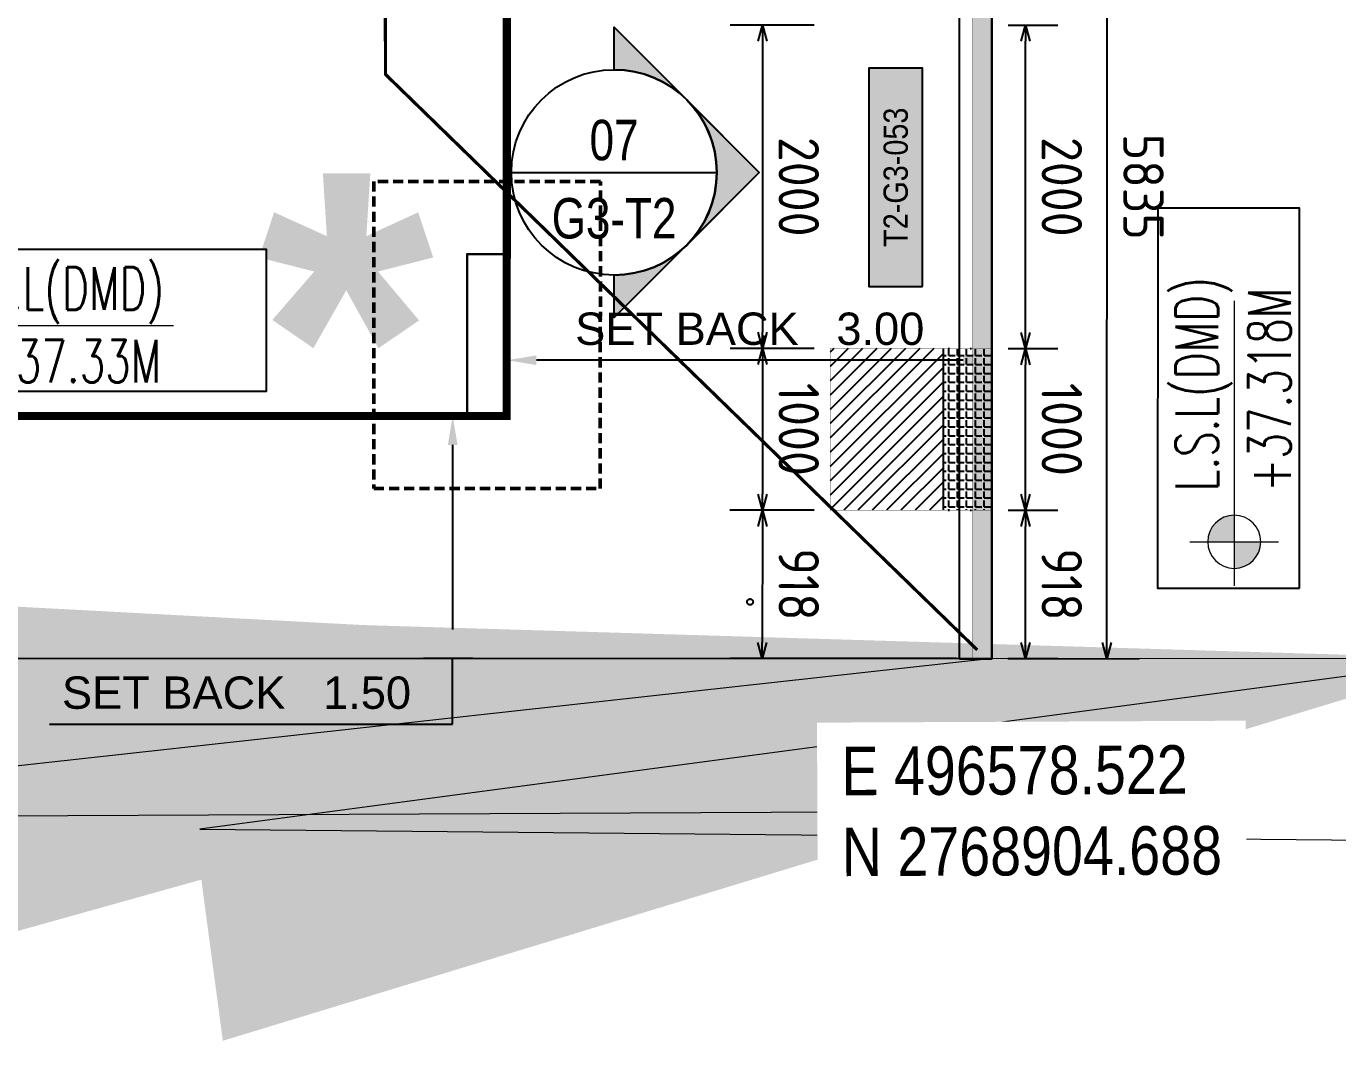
# Model space of a CAD drawing. Header units: centimetres. Extents: x -6122352 to 7132207, y -1694241 to 1947892.
# Drawn here: x 125994 to 134102, y -134835 to -128561 of the extents above; entities that cross this region are included whole.
import ezdxf
from ezdxf.enums import TextEntityAlignment as Align
from ezdxf.xclip import XClip

# ---------------------------------------------------------------- set-up
doc = ezdxf.new("R2010")
doc.units = ezdxf.units.CM
doc.header["$MEASUREMENT"] = 0
doc.header["$XCLIPFRAME"] = 2
doc.header["$PDMODE"] = 66
doc.header["$PDSIZE"] = 100
doc.linetypes.add('DASHED2', pattern=[0.375, 0.25, -0.125])
doc.linetypes.add('XR-AR-END-SETTING OUT PLAN$0$23261-XR-AR-SI-GF$0$HIDDEN', pattern=[0.375, 0.25, -0.125])
for name, color, linetype in [('00-MI-DIM', 7, 'Continuous'), ('23585-XR-AR-BOUNDARY WALLS AND SETBACKS$0$setback', 7, 'XR-AR-END-SETTING OUT PLAN$0$23261-XR-AR-SI-GF$0$HIDDEN'), ('@MI-FOOTINGS', 7, 'Continuous'), ('@MI-REF LAYER', 7, 'Continuous'), ('@MI-TYPE-01', 30, 'Continuous'), ('@MI-TYPE-02', 6, 'Continuous'), ('B_TH_6', 7, 'Continuous'), ('PANEL-TAGS', 7, 'Continuous'), ('S-DIMENSION', 251, 'Continuous'), ('XREF1$0$S-LEVELS', 2, 'Continuous'), ('XREF1$0$TYPICAL NEW PROFILE', 3, 'Continuous')]:
    doc.layers.add(name, color=color, linetype=linetype)
for name, color, linetype, lineweight, true_color in [('08-Compound Wall-2', 6, 'Continuous', 25, 0xff00ff), ('23585-XR-AR-DAMAC PLOT LIMITS$0$1-End units', 7, 'Continuous', 5, 0xf8991e), ('23585-XR-AR-DAMAC PLOT LIMITS$0$1-Open Space', 7, 'Continuous', 5, 0x90cf5a)]:
    doc.layers.add(name, color=color, linetype=linetype, lineweight=lineweight, true_color=true_color)
for name, color, linetype, lineweight in [('@ Foundations', 4, 'DASHED2', 50), ('A-ANNO-TEXT', 3, 'Continuous', 25), ('XR-AR-END-SETTING OUT PLAN$0$23585-XR-AR-END-GROUND FLOOR$0$S-COLS', 51, 'Continuous', 40), ('XR-AR-END-SETTING OUT PLAN$0$23585-XR-AR-END-GROUND FLOOR$0$S-COLS-PATT', 8, 'Continuous', 5), ('XREF1$0$36-TAGLVL', 23, 'Continuous', 9)]:
    doc.layers.add(name, color=color, linetype=linetype, lineweight=lineweight)
doc.styles.add('Arial', font='arialbd.ttf')
doc.styles.add('Arial Narrow', font='ARIALN.TTF', dxfattribs={"width": 0.95, "height": 500})
doc.styles.add('Gen-Text', font='arial.ttf', dxfattribs={"height": 2.5})
doc.styles.add('JWC BHQ 3.00', font='swissc.ttf', dxfattribs={"height": 3})
doc.styles.add('PANELTAG_STYLE', font='arial.ttf')
doc.styles.add('Schueco-BEMSTIL', font='isocpeur.ttf', dxfattribs={"width": 0.9})
doc.styles.get("Standard").update_dxf_attribs({"font": 'arial.ttf'})
doc.styles.add('XREF1$0$DLT_TEXT', font='romans.shx', dxfattribs={"width": 0.7})
doc.dimstyles.new('Dim Arrow Ann', dxfattribs={"dimtxt": 2.5, "dimasz": 3, "dimexe": 1.5, "dimexo": 1.5, "dimgap": 1, "dimtad": 1, "dimdec": 0, "dimlfac": 1000, "dimzin": 0, "dimdsep": 46, "dimtxsty": 'Gen-Text', "dimblk": 'ARCHTICK', "dimcen": 0, "dimclrd": 7, "dimclre": 7, "dimclrt": 7, "dimadec": 0, "dimazin": 0, "dimtfac": 1, "dimtdec": 0, "dimtofl": 0, "dimtmove": 2, "dimatfit": 3, "dimfxl": 1, "dimtolj": 1, "dimtzin": 0, "dimlwd": 0, "dimlwe": 0, "dimarcsym": 0})
doc.dimstyles.new('MI- JWC-TXT-2.5 MM', dxfattribs={"dimscale": 1.5, "dimtxt": 2.5, "dimasz": 1, "dimexe": 2, "dimexo": 1, "dimgap": 1, "dimtad": 1, "dimdec": 0, "dimdsep": 46, "dimtxsty": 'Schueco-BEMSTIL', "dimblk": 'OPEN30', "dimcen": 0, "dimdle": 2, "dimclrd": 140, "dimclre": 8, "dimclrt": 40, "dimadec": 0, "dimazin": 2, "dimtfac": 1, "dimtdec": 0, "dimtix": 1, "dimtmove": 2, "dimatfit": 3, "dimldrblk": 'OPEN', "dimfxl": 2, "dimlwd": -1, "dimlwe": -1, "dimarcsym": 0})
doc.dimstyles.get("Standard").update_dxf_attribs({"dimtxt": 5, "dimasz": 0.5, "dimexe": 0.18, "dimexo": 0.0625, "dimgap": 0.09, "dimtad": 0, "dimtih": 1, "dimtoh": 1, "dimdec": 0, "dimzin": 0, "dimdsep": 46, "dimtxsty": 'Standard', "dimcen": 0.09, "dimadec": 0, "dimazin": 0, "dimtfac": 1, "dimtdec": 0, "dimtofl": 0, "dimtmove": 0, "dimatfit": 3, "dimfxl": 1, "dimtolj": 1, "dimtzin": 0, "dimarcsym": 0})

# ---------------------------------------------------------------- blocks, each defined once
blk = doc.blocks.new('23585-XR-AR-BOUNDARY WALLS AND SETBACKS')
at = {"layer": '08-Compound Wall-2'}
for points in [[(496578.3874, 2768904.5398), (496578.5225, 2768904.6873), (496560.8281, 2768920.9017)], [(496578.3874, 2768904.5398), (496560.7667, 2768920.6867), (496554.7214, 2768914.0891), (496550.668, 2768909.6653), (496546.6146, 2768905.2415), (496542.5612, 2768900.8177), (496538.5076, 2768896.3939), (496534.4542, 2768891.9701), (496532.3262, 2768889.6477), (496530.4008, 2768887.5465), (496526.1448, 2768882.9015), (496524.287, 2768880.8739)]]:
    blk.add_lwpolyline(points, dxfattribs=at)
at = {"layer": '23585-XR-AR-BOUNDARY WALLS AND SETBACKS$0$setback', "ltscale": 40, "const_width": 0.05}
blk.add_lwpolyline([(496542.7615, 2768867.8793), (496546.9164, 2768872.4137), (496550.9698, 2768876.8374), (496555.0232, 2768881.2612), (496559.0766, 2768885.685), (496563.13, 2768890.1088), (496567.1836, 2768894.5325), (496571.237, 2768898.9562), (496575.3899, 2768903.4888), (496561.0132, 2768916.663), (496556.8596, 2768912.13), (496552.8062, 2768907.7062), (496548.7528, 2768903.2824), (496544.6994, 2768898.8586), (496540.6457, 2768894.4347), (496536.5924, 2768890.011), (496534.4644, 2768887.6886), (496532.5389, 2768885.5873), (496528.3843, 2768881.0529), (496542.7615, 2768867.8793)], dxfattribs=at)
blk = doc.blocks.new('A$C9d9485f6')
at = {"layer": 'A-ANNO-TEXT', "rotation": 312.4881850805905}
blk.add_blockref('23585-XR-AR-BOUNDARY WALLS AND SETBACKS', (-2377088.5348, -1504219.2521), dxfattribs=at)
blk = doc.blocks.new('23585-XR-AR-DAMAC PLOT LIMITS')
at = {"layer": '23585-XR-AR-DAMAC PLOT LIMITS$0$1-End units', "color": 251, "true_color": 0x636466}
blk.add_lwpolyline([(496578.5225, 2768904.6873), (496572.3429, 2768897.9429), (496554.6477, 2768914.1567), (496560.8281, 2768920.9017)], close=True, dxfattribs=at)
at = {"layer": '23585-XR-AR-DAMAC PLOT LIMITS$0$1-Open Space', "color": 251, "true_color": 0x636466}
blk.add_lwpolyline([(496562.8545, 2768923.1131), (496580.5493, 2768906.8991), (496578.5225, 2768904.6873), (496560.8281, 2768920.9017), (496543.1323, 2768937.1145), (496545.1591, 2768939.3265)], close=True, dxfattribs=at)
blk = doc.blocks.new('A$Cf093b529')
at = {"layer": 'A-ANNO-TEXT'}
blk.add_blockref('23585-XR-AR-DAMAC PLOT LIMITS', (-495391.9901, -2768603.4419), dxfattribs=at)
blk = doc.blocks.new('_ArchTick')
at = {"color": 0, "linetype": 'ByBlock', "const_width": 0.15}
blk.add_lwpolyline([(-0.5, -0.5), (0.5, 0.5)], dxfattribs=at)
blk = doc.blocks.new('XR-AR-END-SETTING OUT PLAN$0$23585-XR-AR-END-GROUND FLOOR$0$A$C75a8815d')
at = {"layer": 'XR-AR-END-SETTING OUT PLAN$0$23585-XR-AR-END-GROUND FLOOR$0$S-COLS', "color": 252, "lineweight": 30}
blk.add_lwpolyline([(0, -4000), (0, -3000), (250, -3000), (250, -4000)], close=True, dxfattribs=at)
blk = doc.blocks.new('XR-AR-END-SETTING OUT PLAN')
at = {"layer": 'XR-AR-END-SETTING OUT PLAN$0$23585-XR-AR-END-GROUND FLOOR$0$S-COLS-PATT', "color": 8}
blk.add_blockref('XR-AR-END-SETTING OUT PLAN$0$23585-XR-AR-END-GROUND FLOOR$0$A$C75a8815d', (3000.1, 5500), dxfattribs=at)
blk = doc.blocks.new('END UNIT')
at = {"xscale": 0.001, "yscale": 0.001, "zscale": 0.001}
blk.add_blockref('XR-AR-END-SETTING OUT PLAN', (-9.1502, 0), dxfattribs=at)
blk = doc.blocks.new('TH_6')
at = {"xscale": -1}
blk.add_blockref('END UNIT', (495838.3054, 2769163.9966), dxfattribs=at)
at = {"insert": (495843.4554, 2769166.9966), "char_height": 2, "attachment_point": 2, "style": 'Arial'}
blk.add_mtext('\\pxqc;*', dxfattribs=at)
blk = doc.blocks.new('A$Ce2a03a74')
at = {"layer": 'S-DIMENSION'}
blk.add_circle((51327.8, 28.1), 18.2, dxfattribs=at)
at = {"layer": 'B_TH_6', "xscale": 999.9914829579993, "yscale": 999.9914829579993, "zscale": 999.9914829579993}
blk.add_blockref('TH_6', (-495790404.5, -2769140733.3), dxfattribs=at)
blk = doc.blocks.new('23585-XR-AR-MALDIVE-2$0$TH_6')
at = {"ltscale": 10, "xscale": 0.00100002623446598, "yscale": 0.00100002623446598, "zscale": 0.00100002623446598}
blk.add_blockref('A$Ce2a03a74', (495794.6272, 2769164.3184), dxfattribs=at)
at = {"layer": '@ Foundations', "linetype": 'DASHED2', "ltscale": 0.25}
blk.add_lwpolyline([(495843.6304, 2769165.0467), (495845.0304, 2769165.0467), (495845.0304, 2769166.9467), (495843.6304, 2769166.9467)], close=True, dxfattribs=at)
blk = doc.blocks.new('A$C3d83a01e')
at = {"color": 1, "true_color": 0xeb0000, "const_width": 0.008}
blk.add_lwpolyline([(45.1501, 0), (39.1501, 0), (33.1501, 0.0002), (27.1501, 0.0002), (21.1501, 0.0002), (15.1501, 0.0001), (9.1501, 0.0001), (0, 0.0002), (0, 24.0001), (2.8501, 24.0002), (9.1501, 24.0002), (12, 24.0002), (15.1499, 24.0002), (21.1499, 24.0002), (27.1501, 24.0001), (33.1501, 24.0001), (39.1501, 24.0002), (45.1501, 24.0002), (54.2984, 24.0001), (54.2975, 0.0002)], close=True, dxfattribs=at)
blk = doc.blocks.new('XREF1$0$LVL  ATTR')
at = {"color": 7}
blk.add_wipeout([(-0.3373, 0.3835), (1.8973, 0.3835), (1.8973, -0.4505), (-0.3373, -0.4505)], dxfattribs=at)
at = {"layer": 'XREF1$0$36-TAGLVL', "extrusion": (-4.88814e-07, 1.40652e-17, 1)}
h = blk.add_hatch(color=252, dxfattribs=at)
h.paths.add_polyline_path([(-0.0654, 0.1563, 0.414214), (-0.2216, 0), (-0.0654, 0)])
h.paths.add_polyline_path([(0.0909, 0), (-0.0654, 0), (-0.0654, -0.1562, 0.414214)])
for p, q in [((-0.0654, -0.2604), (-0.0654, 0.2604)), ((1.3511, 0, 0), (-0.3253, 0, 0))]:
    blk.add_line(p, q, dxfattribs=at)
blk.add_circle((-0.0654, 0, 0), 0.1562, dxfattribs=at)
at = {"layer": 'XREF1$0$S-LEVELS', "color": 1}
blk.add_lwpolyline([(-0.3373, 0.3835), (1.8973, 0.3835), (1.8973, -0.4505), (-0.3373, -0.4505)], close=True, dxfattribs=at)
at = {"layer": 'XREF1$0$TYPICAL NEW PROFILE', "color": 3, "style": 'XREF1$0$DLT_TEXT', "width": 0.7}
for tag, p in [('+0.00M', (0.2413, 0.0671, -0.0001)), ('S.S.L', (0.2413, -0.3453, -0.0001))]:
    blk.add_attdef(tag, p, '', height=0.25, dxfattribs=at)
blk = doc.blocks.new('*D484')
at = {"color": 0, "lineweight": -2, "transparency": 16777216}
for p, q in [((494370.4846, 2767861.9962), (494370.9116, 2767861.9962)), ((494370.7316, 2767860.6758), (494370.7316, 2767861.8162)), ((494370.8565, 2767860.4958), (494370.5516, 2767860.4958)), ((494370.7316, 2767860.0898), (494370.7316, 2767860.4958)), ((494368.239, 2767860.0898), (494370.7316, 2767860.0898))]:
    blk.add_line(p, q, dxfattribs=at)
at = {"color": 0, "transparency": 16777216}
for points in [[(494370.7016, 2767861.8162), (494370.7616, 2767861.8162), (494370.7316, 2767861.9962)], [(494370.7016, 2767860.6758), (494370.7616, 2767860.6758), (494370.7316, 2767860.4958)]]:
    blk.add_solid(points, dxfattribs=at)
at = {"layer": 'Defpoints', "color": 0, "transparency": 16777216}
for p in [(494370.4221, 2767861.9962), (494370.7316, 2767861.9962), (494370.919, 2767860.4958)]:
    blk.add_point(p, dxfattribs=at)
at = {"color": 0, "transparency": 16777216, "insert": (494369.3953, 2767860.2832), "char_height": 0.2, "attachment_point": 5}
blk.add_mtext('\\A1;SET BACK   1.50', dxfattribs=at)
blk = doc.blocks.new('*D486')
at = {"color": 0, "lineweight": -2, "transparency": 16777216}
for p, q in [((494371.0693, 2767862.1899), (494371.0693, 2767862.5206)), ((494374.0664, 2767862.2275), (494374.0664, 2767862.5206)), ((494373.8864, 2767862.3406), (494371.2493, 2767862.3406))]:
    blk.add_line(p, q, dxfattribs=at)
at = {"color": 0, "transparency": 16777216}
for points in [[(494371.2493, 2767862.3706), (494371.2493, 2767862.3106), (494371.0693, 2767862.3406)], [(494373.8864, 2767862.3706), (494373.8864, 2767862.3106), (494374.0664, 2767862.3406)]]:
    blk.add_solid(points, dxfattribs=at)
at = {"layer": 'Defpoints', "color": 0, "transparency": 16777216}
for p in [(494371.0693, 2767862.3406), (494371.0693, 2767862.1274), (494374.0664, 2767862.165)]:
    blk.add_point(p, dxfattribs=at)
at = {"color": 0, "transparency": 16777216, "insert": (494372.5679, 2767862.534), "char_height": 0.2, "attachment_point": 5}
blk.add_mtext('\\A1;SET BACK   3.00', dxfattribs=at)
blk = doc.blocks.new('T1-FOOTING')
at = {"transparency": 33554679}
h = blk.add_hatch(dxfattribs=at)
h.set_pattern_fill('ANGLE', color=256, scale=500)
h.set_pattern_definition([(0, (0, 0), (0, 137.5), [100, -37.5]), (90, (0, 0), (-137.5, 8e-15), [100, -37.5])])
h.paths.add_polyline_path([(-500, -300), (500, -300), (500, 0), (-500, 0)])
h.paths.add_polyline_path([(-499.75, -299.75), (499.75, -299.75), (499.75, -0.25), (-499.75, -0.25)], flags=16)
h = blk.add_hatch(dxfattribs=at)
h.set_pattern_fill('ANGLE', color=8, scale=200)
h.set_pattern_definition([(0, (0, 0), (0, 55), [40, -15]), (90, (0, 0), (-55, 3e-15), [40, -15])])
h.paths.add_polyline_path([(500, -300), (500, 0), (-500, 0), (-500, -300)])
h = blk.add_hatch(dxfattribs=at)
h.set_pattern_fill('ANSI31', color=8, scale=500)
h.paths.add_polyline_path([(500, -1000), (500, -300), (-500, -300), (-500, -1000)])
at = {"layer": '@MI-TYPE-01', "color": 240, "linetype": 'DASHED2', "true_color": 0xed1f24}
blk.add_line((-500, -300), (500, -300), dxfattribs=at)
at = {"layer": '@MI-TYPE-01', "color": 240, "true_color": 0xed1f24, "const_width": 2.5}
blk.add_lwpolyline([(-500, 0), (500, 0), (500, -1000), (-500, -1000)], close=True, dxfattribs=at)
blk = doc.blocks.new('_Open30')
at = {"color": 0, "linetype": 'ByBlock', "lineweight": -2}
for p, q in [((-1, 0.268), (0, 0)), ((0, 0), (-1, -0.268)), ((0, 0), (-1, 0))]:
    blk.add_line(p, q, dxfattribs=at)
blk = doc.blocks.new('*D1317')
at = {"layer": '@MI-TYPE-02', "color": 8, "transparency": 16777216}
for p, q in [((382582.8, -191426.2), (383394.5, -191426.1)), ((382583.8, -197261.2), (383395.5, -197261.1))]:
    blk.add_line(p, q, dxfattribs=at)
at = {"layer": '@MI-TYPE-02', "color": 140, "transparency": 16777216}
blk.add_line((383195.5, -197161.1), (383194.5, -191526.1), dxfattribs=at)
at = {"layer": 'Defpoints', "color": 0, "transparency": 16777216}
for p in [(382482.8, -191426.2), (383194.5, -191426.1), (382483.8, -197261.2)]:
    blk.add_point(p, dxfattribs=at)
at = {"layer": '@MI-TYPE-02', "color": 140, "transparency": 16777216, "xscale": 100, "yscale": 100, "zscale": 100}
for p, rotation in [((383194.5, -191426.1), 90.01026582106833), ((383195.5, -197261.1), 270.0102658210683)]:
    blk.add_blockref('_Open30', p, dxfattribs=dict(at, rotation=rotation))
at = {"layer": '@MI-TYPE-02', "color": 40, "transparency": 16777216, "insert": (383420, -194343.6), "char_height": 250, "attachment_point": 5, "rotation": 270.01027, "style": 'Schueco-BEMSTIL'}
blk.add_mtext('5835', dxfattribs=at)
blk = doc.blocks.new('_Open')
at = {"color": 0, "linetype": 'ByBlock', "lineweight": -2}
for p, q in [((-1, 0.2), (0, 0)), ((-1, -0.2), (0, 0)), ((0, 0), (-1, 0))]:
    blk.add_line(p, q, dxfattribs=at)
blk = doc.blocks.new('*D1318')
at = {"layer": '@MI-TYPE-02', "color": 8, "transparency": 16777216}
for p, q in [((382584.5, -196343.7), (382891.1, -196343.6)), ((382583.8, -197261.2), (382891.2, -197261.2))]:
    blk.add_line(p, q, dxfattribs=at)
at = {"layer": '@MI-TYPE-02', "color": 140, "transparency": 16777216}
blk.add_line((382691.2, -197161.2), (382691.1, -196443.7), dxfattribs=at)
at = {"layer": 'Defpoints', "color": 0, "transparency": 16777216}
for p in [(382484.5, -196343.7), (382691.1, -196343.7), (382483.8, -197261.2)]:
    blk.add_point(p, dxfattribs=at)
at = {"layer": '@MI-TYPE-02', "color": 140, "transparency": 16777216, "xscale": 100, "yscale": 100, "zscale": 100}
for p, rotation in [((382691.1, -196343.7), 90.01026582106833), ((382691.2, -197261.2), 270.0102658210683)]:
    blk.add_blockref('_Open30', p, dxfattribs=dict(at, rotation=rotation))
at = {"layer": '@MI-TYPE-02', "color": 40, "transparency": 16777216, "insert": (382916.1, -196802.4), "char_height": 250, "attachment_point": 5, "rotation": 270.01027, "style": 'Schueco-BEMSTIL'}
blk.add_mtext('918', dxfattribs=at)
blk = doc.blocks.new('*D1319')
at = {"layer": '@MI-TYPE-02', "color": 8, "transparency": 16777216}
for p, q in [((382583.4, -195343.7), (382890.9, -195343.6)), ((382584.5, -196343.7), (382891.1, -196343.6))]:
    blk.add_line(p, q, dxfattribs=at)
at = {"layer": '@MI-TYPE-02', "color": 140, "transparency": 16777216}
blk.add_line((382691, -196243.7), (382690.9, -195443.7), dxfattribs=at)
at = {"layer": 'Defpoints', "color": 0, "transparency": 16777216}
for p in [(382483.4, -195343.7), (382690.9, -195343.7), (382484.5, -196343.7)]:
    blk.add_point(p, dxfattribs=at)
at = {"layer": '@MI-TYPE-02', "color": 140, "transparency": 16777216, "xscale": 100, "yscale": 100, "zscale": 100}
for p, rotation in [((382690.9, -195343.7), 90.01026582106833), ((382691.1, -196343.7), 270.0102658210683)]:
    blk.add_blockref('_Open30', p, dxfattribs=dict(at, rotation=rotation))
at = {"layer": '@MI-TYPE-02', "color": 40, "transparency": 16777216, "insert": (382916, -195843.6), "char_height": 250, "attachment_point": 5, "rotation": 270.01027, "style": 'Schueco-BEMSTIL'}
blk.add_mtext('1000', dxfattribs=at)
blk = doc.blocks.new('*D1320')
at = {"layer": '@MI-TYPE-02', "color": 8, "transparency": 16777216}
for p, q in [((382584, -193343.7), (382890.5, -193343.6)), ((382583.4, -195343.7), (382890.9, -195343.6))]:
    blk.add_line(p, q, dxfattribs=at)
at = {"layer": '@MI-TYPE-02', "color": 140, "transparency": 16777216}
blk.add_line((382690.9, -195243.7), (382690.5, -193443.7), dxfattribs=at)
at = {"layer": 'Defpoints', "color": 0, "transparency": 16777216}
for p in [(382484, -193343.7), (382690.5, -193343.7), (382483.4, -195343.7)]:
    blk.add_point(p, dxfattribs=at)
at = {"layer": '@MI-TYPE-02', "color": 140, "transparency": 16777216, "xscale": 100, "yscale": 100, "zscale": 100}
for p, rotation in [((382690.5, -193343.7), 90.01026582106833), ((382690.9, -195343.7), 270.0102658210683)]:
    blk.add_blockref('_Open30', p, dxfattribs=dict(at, rotation=rotation))
at = {"layer": '@MI-TYPE-02', "color": 40, "transparency": 16777216, "insert": (382915.7, -194343.6), "char_height": 250, "attachment_point": 5, "rotation": 270.01027, "style": 'Schueco-BEMSTIL'}
blk.add_mtext('2000', dxfattribs=at)
blk = doc.blocks.new('*D1430')
at = {"layer": '@MI-TYPE-02', "color": 8, "transparency": 16777216}
for p, q in [((-1099.8, 3917.3), (-1619.4, 3917.2)), ((-1099.5, 1917.3), (-1619, 1917.2))]:
    blk.add_line(p, q, dxfattribs=at)
at = {"layer": '@MI-TYPE-02', "color": 140, "transparency": 16777216}
blk.add_line((-1419.3, 3817.3), (-1419, 2017.3), dxfattribs=at)
at = {"layer": 'Defpoints', "color": 0, "transparency": 16777216}
for p in [(-999.8, 3917.4), (-1419, 1917.3), (-999.5, 1917.4)]:
    blk.add_point(p, dxfattribs=at)
at = {"layer": '@MI-TYPE-02', "color": 140, "transparency": 16777216, "xscale": 100, "yscale": 100, "zscale": 100}
for p, rotation in [((-1419.4, 3917.3), 90.01026582106819), ((-1419, 1917.3), 270.0102658210682)]:
    blk.add_blockref('_Open30', p, dxfattribs=dict(at, rotation=rotation))
at = {"layer": '@MI-TYPE-02', "color": 40, "transparency": 16777216, "insert": (-1194.2, 2917.3), "char_height": 250, "attachment_point": 5, "rotation": 270.01027, "style": 'Schueco-BEMSTIL'}
blk.add_mtext('2000', dxfattribs=at)
blk = doc.blocks.new('*D1431')
at = {"layer": '@MI-TYPE-02', "color": 8, "transparency": 16777216}
for p, q in [((-1099.5, 1917.3), (-1619, 1917.2)), ((-1099.3, 917.3), (-1618.8, 917.2))]:
    blk.add_line(p, q, dxfattribs=at)
at = {"layer": '@MI-TYPE-02', "color": 140, "transparency": 16777216}
blk.add_line((-1419, 1817.3), (-1418.8, 1017.3), dxfattribs=at)
at = {"layer": 'Defpoints', "color": 0, "transparency": 16777216}
for p in [(-999.5, 1917.4), (-1418.8, 917.3), (-999.3, 917.4)]:
    blk.add_point(p, dxfattribs=at)
at = {"layer": '@MI-TYPE-02', "color": 140, "transparency": 16777216, "xscale": 100, "yscale": 100, "zscale": 100}
for p, rotation in [((-1419, 1917.3), 90.01026582106819), ((-1418.8, 917.3), 270.0102658210682)]:
    blk.add_blockref('_Open30', p, dxfattribs=dict(at, rotation=rotation))
at = {"layer": '@MI-TYPE-02', "color": 40, "transparency": 16777216, "insert": (-1193.9, 1417.3), "char_height": 250, "attachment_point": 5, "rotation": 270.01027, "style": 'Schueco-BEMSTIL'}
blk.add_mtext('1000', dxfattribs=at)
blk = doc.blocks.new('*D1432')
at = {"layer": '@MI-TYPE-02', "color": 8, "transparency": 16777216}
for p, q in [((-1099.3, 917.3), (-1618.8, 917.2)), ((-220, 0), (-1618.7, -0.3))]:
    blk.add_line(p, q, dxfattribs=at)
at = {"layer": '@MI-TYPE-02', "color": 140, "transparency": 16777216}
blk.add_line((-1418.8, 817.3), (-1418.7, 99.7), dxfattribs=at)
at = {"layer": 'Defpoints', "color": 0, "transparency": 16777216}
for p in [(-999.3, 917.4), (-1418.7, -0.3), (-120, 0)]:
    blk.add_point(p, dxfattribs=at)
at = {"layer": '@MI-TYPE-02', "color": 140, "transparency": 16777216, "xscale": 100, "yscale": 100, "zscale": 100}
for p, rotation in [((-1418.8, 917.3), 90.01026582106819), ((-1418.7, -0.3), 270.0102658210682)]:
    blk.add_blockref('_Open30', p, dxfattribs=dict(at, rotation=rotation))
at = {"layer": '@MI-TYPE-02', "color": 40, "transparency": 16777216, "insert": (-1193.7, 458.6), "char_height": 250, "attachment_point": 5, "rotation": 270.01027, "style": 'Schueco-BEMSTIL'}
blk.add_mtext('918', dxfattribs=at)
blk = doc.blocks.new('*U1875')
h = blk.add_hatch(color=94)
edge = h.paths.add_edge_path()
edge.add_line((0, 6.35), (0, 8.98))
edge.add_line((0, 8.98), (8.98, 0))
edge.add_line((8.98, 0), (0, -8.98))
edge.add_line((0, -8.98), (0, -6.35))
edge.add_arc((0, 0), 6.35, 270, 450)
at = {"color": 94}
blk.add_line((-6.35, 0), (6.35, 0), dxfattribs=at)
for points in [[(0, 6.35), (0, 8.98), (8.98, 0), (0, -8.98), (0, -6.35, 1)], [(4.49, -4.49, 0.414214), (4.49, 4.49), (8.98, 0), (4.49, -4.49)]]:
    blk.add_lwpolyline(points, format="xyb", close=True)
blk.add_circle((0, 0), 6.35, dxfattribs=at)
at = {"style": 'Arial Narrow', "width": 0.95, "flags": 8}
blk.add_attdef('VIEWNUMBER', text='', height=2.5, dxfattribs=at).set_placement((0, 0), align=Align.BOTTOM_CENTER)
blk.add_attdef('SHEETNUMBER', text='', height=2.5, dxfattribs=at).set_placement((0, -1.588), align=Align.TOP_CENTER)
blk = doc.blocks.new('PANELTAG')
at = {"layer": 'PANEL-TAGS', "color": 1}
blk.add_lwpolyline([(-13.5, -3.3), (13.5, -3.3), (13.5, 3.3), (-13.5, 3.3)], close=True, dxfattribs=at)
at = {"layer": 'PANEL-TAGS', "color": 40, "true_color": 0xffd700}
blk.add_solid([(-13.5, -3.3), (13.5, -3.3), (-13.5, 3.3), (13.5, 3.3)], dxfattribs=at)
at = {"layer": 'PANEL-TAGS', "color": 5, "style": 'PANELTAG_STYLE', "width": 0.85}
blk.add_attdef('TAGNO', text='', height=3, dxfattribs=at).set_placement((0, 0), align=Align.MIDDLE)
blk = doc.blocks.new('M3 REF WITH TABLES')
at = {"color": 1, "const_width": 0.02}
blk.add_lwpolyline([(121.0192, 61.1039), (115.9234, 60.8099), (106.1365, 69.7534), (105.8826, 69.4801), (106.1365, 69.7534), (103.7778, 71.9408), (103.4466, 77.197)], dxfattribs=at)
blk = doc.blocks.new('A$Ce49f4eae')
at = {"color": 1, "true_color": 0xeb0000, "const_width": 0.008}
blk.add_lwpolyline([(45.1501, 0.5989), (39.1501, 0.5988), (33.1501, 0.5991), (27.1501, 0.5991), (21.1501, 0.599), (15.1501, 0.599), (9.1501, 0.5989), (0, 0.5991), (0, 24.5989), (2.8501, 24.599), (9.1501, 24.5991), (12, 24.599), (15.1499, 24.599), (21.1499, 24.599), (27.1501, 24.5989), (33.1501, 24.599), (39.1501, 24.599), (45.1501, 24.599), (54.2985, 24.599), (54.2975, 0.599)], close=True, dxfattribs=at)
dim = blk.add_linear_dim(base=(51.3003, 2.4436), p1=(54.2974, 2.268), p2=(51.3003, 2.2304), text='SET BACK   <>', dimstyle='Standard', override={"dimtxt": 0.2, "dimtad": 1, "dimtih": 0, "dimdec": 2})
dim.commit()
dim.dimension.update_dxf_attribs({"geometry": '*D486', "text_midpoint": (52.7988, 2.6371), "insert": (-494319.769, -2767859.897)})
dim = blk.add_linear_dim(base=(50.9626, 2.0992), p1=(51.15, 0.5988), p2=(50.6531, 2.0992), angle=90, text='SET BACK   <>', dimstyle='Standard', override={"dimtxt": 0.2, "dimtad": 1, "dimtih": 0, "dimdec": 2, "dimtmove": 1})
dim.commit()
dim.dimension.update_dxf_attribs({"geometry": '*D484', "text_midpoint": (50.9626, 0.1929), "dimtype": 128, "insert": (-494319.769, -2767859.897)})
blk = doc.blocks.new('T1-PARTITON 2')
at = {"layer": '@MI-TYPE-02'}
h = blk.add_hatch(color=256, dxfattribs=at)
h.dxf.hatch_style = 1
h.paths.add_polyline_path([(-1, 5835), (0, 0), (-120, 0), (-121, 5835)])
at = {"layer": '@MI-TYPE-02', "const_width": 2.5}
blk.add_lwpolyline([(-1, 5835), (0, 0), (-120, 0), (-121, 5835)], close=True, dxfattribs=at)
at = {"layer": '@MI-FOOTINGS', "color": 240, "true_color": 0xed1f24, "xscale": -1, "rotation": 270.0102658218726}
blk.add_blockref('T1-FOOTING', (0.6, 1417.5), dxfattribs=at)
at = {"layer": '@MI-TYPE-02'}
for base, p1, p2, picture, middle, set_off in [((710.7, 5835.1), (0, 0), (-1, 5835), '*D1317', (936.2, 2917.7), (-382483.8, 197261.2)), ((206.7, 3917.6), (-0.4, 1917.5), (0.2, 3917.5), '*D1320', (431.9, 2917.6), (-382483.8, 197261.2)), ((207.1, 1917.6), (0.7, 917.5), (-0.4, 1917.5), '*D1319', (432.1, 1417.6), (-382483.8, 197261.2)), ((207.2315, 917.5738), (0, 0), (0.7081, 917.5368), '*D1318', (432.3137, 458.8458), (-382483.8231, 197261.2344))]:
    dim = blk.add_linear_dim(base=base, p1=p1, p2=p2, angle=90.01027, dimstyle='MI- JWC-TXT-2.5 MM', dxfattribs=at)
    dim.commit()
    dim.dimension.update_dxf_attribs({"geometry": picture, "text_midpoint": middle, "insert": set_off})
for base, p1, p2, picture, middle in [((-1419, 1917.3), (-999.8, 3917.4), (-999.5, 1917.4), '*D1430', (-1194.2, 2917.3)), ((-1418.8, 917.3), (-999.5, 1917.4), (-999.3, 917.4), '*D1431', (-1193.9, 1417.3)), ((-1418.7, -0.3), (-999.3, 917.4), (-120, 0), '*D1432', (-1193.7, 458.6))]:
    dim = blk.add_linear_dim(base=base, p1=p1, p2=p2, angle=90.01027, dimstyle='MI- JWC-TXT-2.5 MM', dxfattribs=at)
    dim.commit()
    dim.dimension.update_dxf_attribs({"geometry": picture, "text_midpoint": middle})

msp = doc.modelspace()

# ---------------------------------------------------------------- block references
at = {"layer": '@MI-REF LAYER', "xscale": 1000, "yscale": 1000, "zscale": 1000}
msp.add_blockref('A$C9d9485f6', (-23958.95046, 48155.57226), dxfattribs=at)

# ---------------------------------------------------------------- leaders
at = {"annotation_type": 0, "has_hookline": 1, "hookline_direction": 0}
for points, text_width, horizontal_direction in [([(131965.12521, -132470.58583), (123035.06113, -133455.69372), (131034.97734, -133419.07752)], 2372.53247, (0.99999, 0.004577, 0)), ([(134965.01057, -132472.14105), (127068.16274, -133526.67709), (135067.80269, -133602.5757)], 2372.14286, (0.999955, -0.009487, 0))]:
    msp.add_leader(points, dimstyle='Dim Arrow Ann', override={"dimscale": 0, "dimasz": 8000, "dimtad": 0}, dxfattribs=dict(at, text_width=text_width, horizontal_direction=horizontal_direction))

# ---------------------------------------------------------------- next in the draw order: block references
at = {"layer": '@MI-REF LAYER'}
ref = msp.add_blockref('23585-XR-AR-MALDIVE-2$0$TH_6', (-496208326.75748, -2769208174.62717), dxfattribs=dict(at, xscale=1000, yscale=1000, zscale=1000, rotation=359.9898026799146))
XClip(ref).set_block_clipping_path([(495793.2153109959, 2769187.9362808168), (495793.2149762735, 2769163.9962983076), (495847.2527617854, 2769163.9963486344), (495847.2530682934, 2769187.9363225577), (495838.3004571754, 2769187.9363762513), (495832.3004524545, 2769187.9363386966), (495826.3004476223, 2769187.9363010433), (495820.3004380227, 2769187.936263551), (495814.3003051635, 2769187.9363737656), (495808.3002954731, 2769187.9363360275), (495805.1553202597, 2769187.9363550907), (495802.3004406337, 2769187.9364336496), (495796.0054077078, 2769187.9363346901)])
at = {"layer": '@MI-REF LAYER', "color": 7}
ref = msp.add_blockref('XREF1$0$LVL  ATTR', (133462.16014, -131680.48928, -0.00022), dxfattribs=dict(at, xscale=-1051.480567989675, yscale=1051.480567989676, zscale=1051.480567989675, rotation=269.9900706509825))
ref.add_attrib('S.S.L', 'L.S.L(DMD)', (133362.03063, -131437.42559, -0.15134), dxfattribs={"layer": 'XREF1$0$TYPICAL NEW PROFILE', "color": 3, "height": 262.870142, "rotation": 89.990073942, "style": 'XREF1$0$DLT_TEXT', "width": 0.7})
ref.add_attrib('+0.00M', '+37.318M ', (133811.36523, -131439.72896, -0.15134), dxfattribs={"layer": 'XREF1$0$TYPICAL NEW PROFILE', "color": 3, "height": 262.870142, "rotation": 89.990073942, "style": 'XREF1$0$DLT_TEXT', "width": 0.7})

# ---------------------------------------------------------------- next in the draw order: texts
at = {"layer": '00-MI-DIM', "color": 20, "insert": (131034.98734, -133419.07747), "char_height": 300, "attachment_point": 4, "rotation": 0.26224518, "style": 'JWC BHQ 3.00', "bg_fill": 3, "box_fill_scale": 1.5, "bg_fill_color": 256, "bg_fill_true_color": 13158600, "bg_fill_transparency": 0}
msp.add_mtext('\\A1;E 496578.522\\PN 2768904.688', dxfattribs=at)

# ---------------------------------------------------------------- next in the draw order: linework, layer by layer
at = {"layer": '@MI-REF LAYER', "color": 1, "const_width": 20}
msp.add_lwpolyline([(131873.65188, -132418.27944), (128215.01073, -128859.10588), (128199.5887, -115601.32146), (127826.5728, -115598.66356), (128199.5887, -115601.32146), (128219.44269, -112384.58597), (131871.72737, -108590.06337)], dxfattribs=at)

# ---------------------------------------------------------------- next in the draw order: block references
at = {"layer": '00-MI-DIM'}
ref = msp.add_blockref('*U1875', (129627.99126, -129465.06164), dxfattribs=dict(at, xscale=100, yscale=100, zscale=100))
ref.add_attrib('VIEWNUMBER', '07', dxfattribs={"layer": '0', "height": 250, "style": 'Arial Narrow', "width": 0.95}).set_placement((129627.99126, -129465.06164), align=Align.BOTTOM_CENTER)
ref.add_attrib('SHEETNUMBER', 'G3-T2', dxfattribs={"layer": '0', "height": 250, "style": 'Arial Narrow', "width": 0.95}).set_placement((129627.99126, -129623.81164), align=Align.TOP_CENTER)
at = {"layer": '@MI-REF LAYER', "color": 10, "xscale": 1000, "yscale": 1000, "zscale": 1000, "rotation": 359.989802679316}
msp.add_blockref('A$C3d83a01e', (77667.27747, -132461.9846), dxfattribs=at)
at = {"layer": '@MI-TYPE-01', "rotation": 359.977467402098}
msp.add_blockref('T1-PARTITON 2', (131963.16234, -132471.7878), dxfattribs=at)
at = {"layer": 'PANEL-TAGS'}
ref = msp.add_blockref('PANELTAG', (131368.90332, -129494.95982), dxfattribs=dict(at, xscale=50.00000000000001, yscale=50.00000000000001, zscale=50.00000000000001, rotation=90.00000000000001))
ref.add_attrib('TAGNO', 'T2-G3-053', dxfattribs={"color": 5, "height": 150, "rotation": 90, "style": 'PANELTAG_STYLE', "width": 0.85}).set_placement((131368.90332, -129494.95982), align=Align.MIDDLE_CENTER)

# ---------------------------------------------------------------- next in the draw order: block references
at = {"layer": '@MI-REF LAYER', "color": 7}
ref = msp.add_blockref('XREF1$0$LVL  ATTR', (125484.38662, -130414.6222, -0.00021), dxfattribs=dict(at, xscale=-1051.480567989675, yscale=1051.480567989676, zscale=1051.480567989675, rotation=179.9900706703991))
ref.add_attrib('S.S.L', 'G.L(DMD)', (125727.45031, -130314.49269, -0.15133), dxfattribs={"layer": 'XREF1$0$TYPICAL NEW PROFILE', "color": 3, "height": 262.870142, "rotation": 359.990073961, "style": 'XREF1$0$DLT_TEXT', "width": 0.7})
ref.add_attrib('+0.00M', '+37.33M ', (125725.14694, -130763.82729, -0.15133), dxfattribs={"layer": 'XREF1$0$TYPICAL NEW PROFILE', "color": 3, "height": 262.870142, "rotation": 359.990073961, "style": 'XREF1$0$DLT_TEXT', "width": 0.7})

# ---------------------------------------------------------------- next in the draw order: block references
at = {"layer": '@MI-REF LAYER', "xscale": 1000, "yscale": 1000, "zscale": 1000}
for name, p, rotation in [('A$Cf093b529', (-891608.73293, 539022.72011), 312.4882903633292), ('M3 REF WITH TABLES', (5073.57098, -84448.84299), 312.4882889992022)]:
    msp.add_blockref(name, p, dxfattribs=dict(at, rotation=rotation))
at = {"layer": '@MI-REF LAYER', "color": 10, "xscale": 1000, "yscale": 1000, "zscale": 1000, "rotation": 359.9898026783844}
msp.add_blockref('A$Ce49f4eae', (77667.54764, -133060.83267), dxfattribs=at)

doc.saveas('drawing.dxf')
